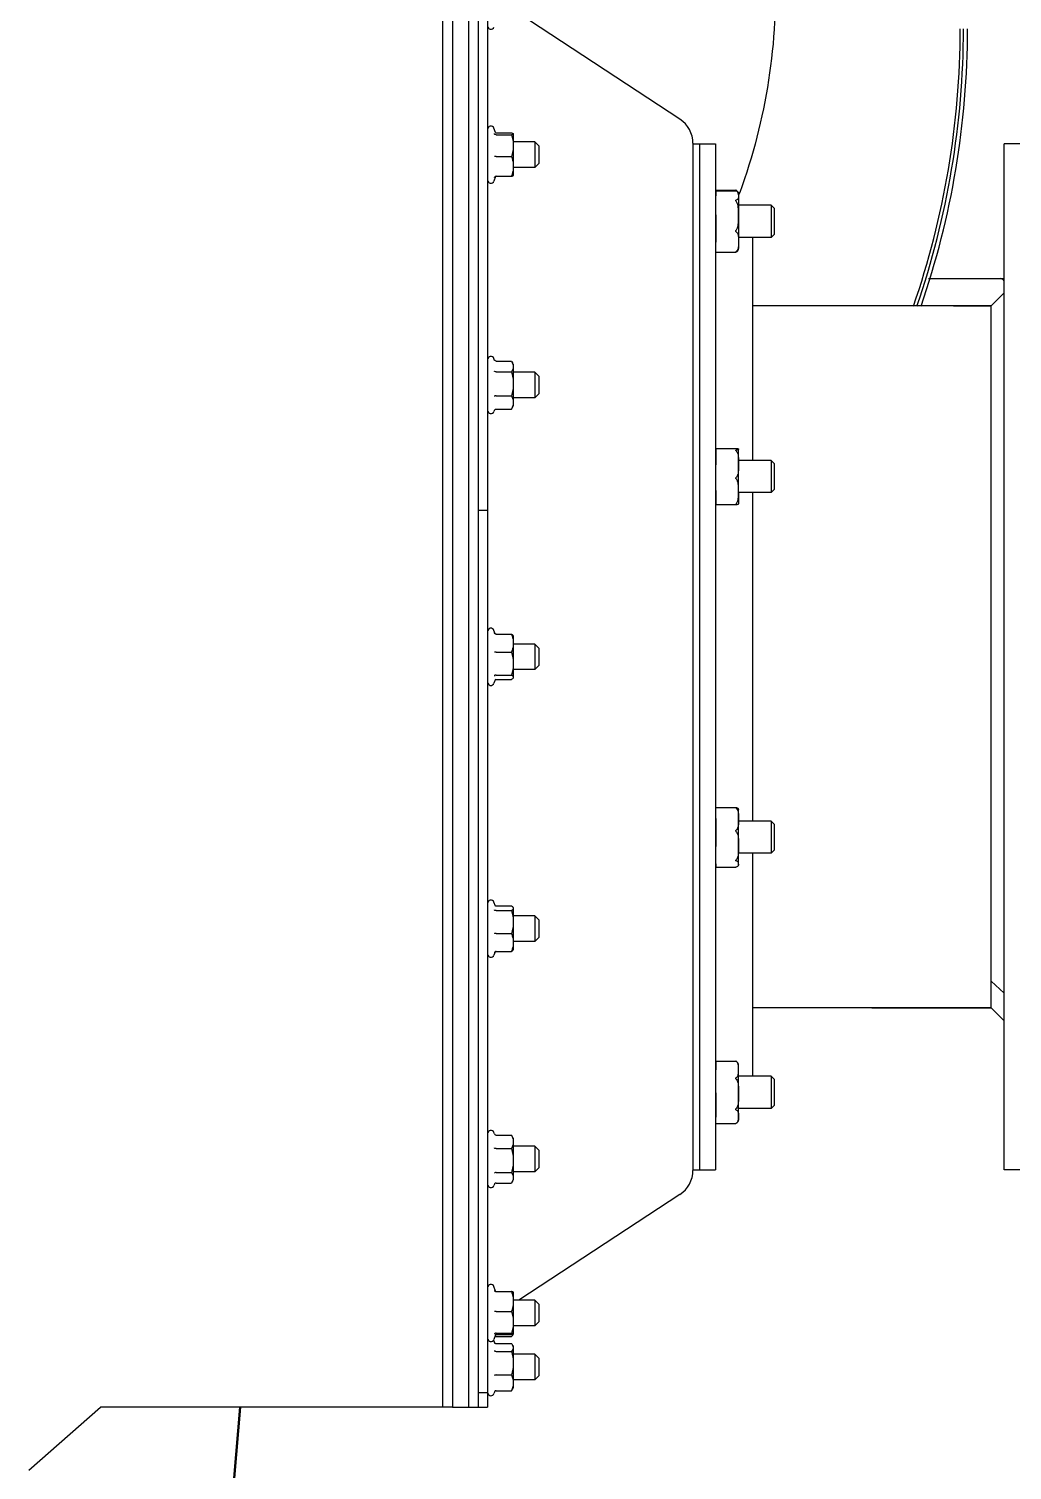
# Model space of a CAD drawing. Header units: millimetres. Extents: x 6781 to 13993, y -7973 to 4183.
# Drawn here: x 11705.2 to 12011.8, y -5189.1 to -4739.6 of the extents above; entities that cross this region are included whole.
import ezdxf

# ---------------------------------------------------------------- set-up
doc = ezdxf.new("R2010")
doc.units = ezdxf.units.MM
doc.header["$LTSCALE"] = 307.34
doc.layers.get('0').update_dxf_attribs({"linetype": 'CONTINUOUS'})

msp = doc.modelspace()

# ---------------------------------------------------------------- linework, layer by layer
at = {"color": 0, "linetype": 'Continuous'}
for p, q in [((11834.27299, -5169.4645), (11834.27299, -4701.44907)), ((11837.27299, -4701.44907), (11837.27299, -5169.4645)), ((11842.27299, -4701.45679), (11842.27299, -5169.45679)), ((11845.27299, -4701.45679), (11845.27299, -5169.45679)), ((11848.27299, -4701.45679), (11848.27299, -5169.45679)), ((11908.21335, -4767.79075), (11858.00403, -4734.81747)), ((11850.74658, -4771.98533), (11850.23736, -4770.58626)), ((11850.74674, -4771.98652), (11850.74633, -4771.98541)), ((11850.88005, -4772.07939), (11855.69243, -4772.07939)), ((11850.88005, -4772.61958), (11855.69243, -4772.61958)), ((11856.26308, -4772.31573), (11856.27299, -4772.34949)), ((11856.27299, -4772.34949), (11856.27299, -4785.33263)), ((11863.02299, -4774.83263), (11856.27299, -4774.83263)), ((11863.02299, -4774.83263), (11863.02299, -4782.83263)), ((11864.27299, -4776.08263), (11863.02299, -4774.83263)), ((11864.27299, -4776.08263), (11864.27299, -4781.58263)), ((11912.27299, -4775.31357), (11912.27299, -5095.6)), ((11912.27299, -4775.45679), (11919.27299, -4775.45679)), ((11914.27299, -4775.45679), (11914.27299, -5095.45679)), ((11919.27299, -4775.45679), (11919.27299, -5095.45679)), ((12009.27299, -5095.45679), (12009.27299, -4775.45679)), ((12014.27299, -4775.45679), (12009.27299, -4775.45679)), ((11850.88005, -4779.37282), (11855.69243, -4779.37282)), ((11864.27299, -4781.58263), (11863.02299, -4782.83263)), ((11850.74658, -4785.67993), (11850.23736, -4787.079)), ((11850.74674, -4785.67874), (11850.74633, -4785.67986)), ((11850.79062, -4785.59656), (11850.74674, -4785.67874)), ((11850.88005, -4785.58587), (11855.69243, -4785.58587)), ((11856.27299, -4785.33263), (11856.26323, -4785.34953)), ((11863.02299, -4782.83263), (11856.27299, -4782.83263)), ((11919.3535, -4789.89233), (11925.59248, -4789.89233)), ((11919.47299, -4791.65627), (11919.47299, -4790.07948)), ((11919.47299, -4790.07948), (11925.60529, -4790.07948)), ((11926.45123, -4790.53128), (11926.2343, -4791.14752)), ((11926.46444, -4791.23181), (11926.46503, -4791.25039)), ((11926.46496, -4791.23181), (11926.46571, -4791.25039)), ((11926.46908, -4791.3775), (11926.46958, -4791.41067)), ((11926.46908, -4791.3775), (11926.46935, -4791.41067)), ((11926.47299, -4791.23154), (11926.47299, -4808.06145)), ((11926.8398, -4790.6735), (11926.6137, -4791.28791)), ((11919.47299, -4791.65627), (11919.27299, -4791.65627)), ((11936.65299, -4794.64649), (11926.47299, -4794.64649)), ((11936.65299, -4794.64649), (11936.65299, -4804.64649)), ((11937.57299, -4795.56649), (11936.65299, -4794.64649)), ((11937.57299, -4795.5665), (11937.57299, -4803.72649)), ((11919.27299, -4797.63046), (11919.47299, -4797.63046)), ((11919.47299, -4806.16401), (11919.47299, -4797.63046)), ((11936.65299, -4804.64649), (11926.47299, -4804.64649)), ((11930.80935, -4804.64649), (11930.80935, -4874.20232)), ((11937.57299, -4803.72649), (11936.65299, -4804.64649)), ((11919.47299, -4805.89649), (11919.27299, -4805.89649)), ((11919.47299, -4806.16401), (11919.27299, -4806.16401)), ((11919.35449, -4809.21351), (11925.59148, -4809.21351)), ((11985.69946, -4817.50614), (12008.27299, -4817.50614)), ((12005.27299, -4825.95679), (12009.27299, -4821.95679)), ((12005.27299, -4825.95679), (11930.80935, -4825.95679)), ((12005.27299, -5036.58346), (12005.27299, -4825.95679)), ((11850.45111, -4843.0333), (11850.23736, -4842.44603)), ((11850.88005, -4843.19985), (11855.69243, -4843.19985)), ((11855.69243, -4843.19985), (11855.8279, -4843.42122)), ((11856.27299, -4844.19241), (11855.82775, -4843.42123)), ((11856.27299, -4844.19241), (11856.27299, -4857.19241)), ((11850.88005, -4846.56372), (11855.69243, -4846.56372)), ((11863.02299, -4846.6924), (11856.27299, -4846.6924)), ((11863.02299, -4846.6924), (11863.02299, -4854.6924)), ((11864.27299, -4847.9424), (11863.02299, -4846.6924)), ((11864.27299, -4847.9424), (11864.27299, -4853.4424)), ((11850.88005, -4854.05628), (11855.69243, -4854.05628)), ((11864.27299, -4853.4424), (11863.02299, -4854.6924)), ((11850.38261, -4858.53972), (11850.23736, -4858.93878)), ((11850.3591, -4858.59059), (11850.3678, -4858.56794)), ((11850.88005, -4858.18496), (11855.69243, -4858.18496)), ((11855.69243, -4858.18496), (11855.8279, -4857.96359)), ((11856.27299, -4857.19241), (11855.82775, -4857.96358)), ((11863.02299, -4854.6924), (11856.27299, -4854.6924)), ((11919.27299, -4870.69994), (11919.47299, -4870.69994)), ((11919.28803, -4870.45399), (11925.65794, -4870.45399)), ((11919.47299, -4875.61191), (11919.47299, -4870.69994)), ((11925.67295, -4870.45445), (11925.65777, -4870.45399)), ((11926.47299, -4870.78737), (11926.46974, -4870.6894)), ((11926.47299, -4883.52582), (11926.47299, -4870.78737)), ((11919.47299, -4872.95232), (11919.27299, -4872.95232)), ((11919.47299, -4875.61191), (11919.27299, -4875.61191)), ((11936.65299, -4874.20232), (11926.47299, -4874.20232)), ((11936.65299, -4874.20232), (11936.65299, -4884.20232)), ((11937.57299, -4875.12232), (11936.65299, -4874.20232)), ((11937.57299, -4875.12232), (11937.57299, -4883.28232)), ((11919.27299, -4883.61897), (11919.47299, -4883.61897)), ((11919.47299, -4885.45232), (11919.27299, -4885.45232)), ((11919.47299, -4887.95065), (11919.47299, -4883.61897)), ((11926.47299, -4884.20232), (11926.47299, -4887.61728)), ((11936.65299, -4884.20232), (11926.47299, -4884.20232)), ((11930.80935, -4884.20232), (11930.80935, -4986.71125)), ((11937.57299, -4883.28232), (11936.65299, -4884.20232)), ((11848.27299, -4889.80565), (11845.27299, -4889.80565)), ((11919.47299, -4887.67413), (11919.27299, -4887.67413)), ((11919.47299, -4887.95065), (11925.65794, -4887.95065)), ((11925.67295, -4887.95019), (11925.65777, -4887.95065)), ((11926.47299, -4887.61728), (11926.46974, -4887.71525)), ((11850.63363, -4928.29915), (11850.23736, -4927.21042)), ((11850.88005, -4928.36559), (11855.69243, -4928.36559)), ((11856.27299, -4928.95679), (11856.20439, -4928.83797)), ((11856.27299, -4928.95679), (11856.27299, -4941.95679)), ((11850.88005, -4934.04103), (11855.69243, -4934.04103)), ((11863.02299, -4931.45679), (11856.27299, -4931.45679)), ((11863.02299, -4931.45679), (11863.02299, -4939.45679)), ((11864.27299, -4932.70679), (11863.02299, -4931.45679)), ((11864.27299, -4932.70679), (11864.27299, -4938.20679)), ((11863.02299, -4939.45679), (11856.27299, -4939.45679)), ((11864.27299, -4938.20679), (11863.02299, -4939.45679)), ((11850.70651, -4942.41417), (11850.23736, -4943.70316)), ((11850.70557, -4942.41388), (11850.70662, -4942.41102)), ((11850.88005, -4941.13222), (11855.69243, -4941.13222)), ((11850.88005, -4942.54798), (11855.69243, -4942.54798)), ((11856.27299, -4941.95679), (11856.20439, -4942.07561)), ((11919.32274, -4982.41421), (11925.62324, -4982.41421)), ((11926.47299, -4983.2963), (11926.44817, -4983.0264)), ((11926.47299, -5000.1262), (11926.47299, -4983.2963)), ((11919.27299, -4985.83425), (11919.47299, -4985.83425)), ((11919.47299, -4994.62387), (11919.47299, -4985.83425)), ((11936.65299, -4986.71125), (11926.47299, -4986.71125)), ((11936.65299, -4986.71125), (11936.65299, -4996.71125)), ((11937.57299, -4987.63125), (11936.65299, -4986.71125)), ((11937.57299, -4987.63125), (11937.57299, -4995.79125)), ((11919.47299, -4994.62387), (11919.27299, -4994.62387)), ((11936.65299, -4996.71125), (11926.47299, -4996.71125)), ((11930.80935, -4996.71125), (11930.80935, -5066.26708)), ((11937.57299, -4995.79125), (11936.65299, -4996.71125)), ((11919.27299, -4999.97337), (11919.47299, -4999.97337)), ((11919.47299, -5001.00829), (11919.47299, -4999.97337)), ((11919.47299, -5001.00829), (11925.62324, -5001.00829)), ((11926.47299, -5000.1262), (11926.44817, -5000.3961)), ((11926.46942, -5000.12612), (11926.47032, -5000.08995)), ((11926.46982, -5000.12612), (11926.47032, -5000.08995)), ((11850.69971, -5013.2451), (11850.23736, -5011.9748)), ((11850.69976, -5013.24826), (11850.69871, -5013.24537)), ((11850.88005, -5013.0982), (11855.69243, -5013.0982)), ((11850.88005, -5014.6109), (11855.69243, -5014.6109)), ((11856.27299, -5013.72117), (11856.19436, -5013.58499)), ((11856.27299, -5013.72117), (11856.27299, -5026.72117)), ((11863.02299, -5016.22117), (11856.27299, -5016.22117)), ((11863.02299, -5016.22117), (11863.02299, -5024.22117)), ((11864.27299, -5017.47117), (11863.02299, -5016.22117)), ((11864.27299, -5017.47117), (11864.27299, -5022.97117)), ((11850.88005, -5021.73387), (11855.69243, -5021.73387)), ((11863.02299, -5024.22117), (11856.27299, -5024.22117)), ((11864.27299, -5022.97117), (11863.02299, -5024.22117)), ((11850.61809, -5027.4215), (11850.23736, -5028.46754)), ((11850.88005, -5027.34413), (11855.69243, -5027.34413)), ((11856.27299, -5026.72117), (11856.19436, -5026.85735)), ((12005.31428, -5036.62159), (12005.27299, -5036.58346)), ((12005.27299, -5044.95679), (12005.27299, -5036.62159)), ((12005.27299, -5036.62159), (12005.31428, -5036.62159)), ((12005.27299, -5036.62159), (12009.27299, -5040.31711)), ((12005.27299, -5044.95679), (11930.80935, -5044.95679)), ((12005.27299, -5044.95679), (12009.27299, -5048.95679)), ((11919.27299, -5063.80827), (11919.47299, -5063.80827)), ((11919.47299, -5064.30295), (11919.27299, -5064.30295)), ((11919.47299, -5064.30295), (11919.47299, -5061.51291)), ((11919.47299, -5061.51291), (11925.59248, -5061.51291)), ((11926.47299, -5079.68203), (11926.47299, -5062.85212)), ((11936.65299, -5066.26708), (11926.47299, -5066.26708)), ((11936.65299, -5066.26708), (11936.65299, -5076.26708)), ((11937.57299, -5067.18708), (11936.65299, -5066.26708)), ((11937.57299, -5067.18708), (11937.57299, -5075.34708)), ((11919.27299, -5071.45813), (11919.47299, -5071.45813)), ((11919.47299, -5078.97655), (11919.47299, -5071.45813)), ((11919.47299, -5077.51708), (11919.27299, -5077.51708)), ((11919.27299, -5078.53483), (11919.47299, -5078.53483)), ((11919.47299, -5078.97655), (11919.27299, -5078.97655)), ((11936.65299, -5076.26708), (11926.47299, -5076.26708)), ((11937.57299, -5075.34708), (11936.65299, -5076.26708)), ((11919.3535, -5081.02125), (11925.59248, -5081.02125)), ((11926.45173, -5079.61093), (11926.44906, -5079.637)), ((11926.45173, -5079.61093), (11926.44973, -5079.63701)), ((11850.39155, -5084.25821), (11850.23736, -5083.83457)), ((11850.35911, -5084.18959), (11850.37009, -5084.21777)), ((11850.88005, -5084.59485), (11855.69243, -5084.59485)), ((11855.85496, -5084.85683), (11855.69243, -5084.59485)), ((11856.27299, -5085.58094), (11855.85492, -5084.85684)), ((11856.27299, -5085.58094), (11856.27299, -5098.58094)), ((11863.02299, -5088.08094), (11856.27299, -5088.08094)), ((11863.02299, -5088.08094), (11863.02299, -5096.08094)), ((11864.27299, -5089.33094), (11863.02299, -5088.08094)), ((11850.88005, -5088.80571), (11855.69243, -5088.80571)), ((11864.27299, -5089.33094), (11864.27299, -5094.83094)), ((11850.88005, -5096.2918), (11855.69243, -5096.2918)), ((11863.02299, -5096.08094), (11856.27299, -5096.08094)), ((11864.27299, -5094.83094), (11863.02299, -5096.08094)), ((11912.27299, -5095.45679), (11919.27299, -5095.45679)), ((12014.27299, -5095.45679), (12009.27299, -5095.45679)), ((11850.46889, -5099.69003), (11850.23736, -5100.32731)), ((11850.88005, -5099.56703), (11855.69243, -5099.56703)), ((11855.85495, -5099.30505), (11855.69243, -5099.56703)), ((11856.27299, -5098.58094), (11855.85492, -5099.30505)), ((11908.21335, -5103.12282), (11858.00403, -5136.0961)), ((11850.74877, -5133.25482), (11850.23736, -5131.84973)), ((11850.74843, -5133.25494), (11850.74891, -5133.25622)), ((11850.88005, -5133.38658), (11855.69243, -5133.38658)), ((11856.27299, -5133.59611), (11856.26648, -5133.58483)), ((11856.27299, -5133.59611), (11856.27299, -5146.58485)), ((11863.02299, -5136.0961), (11856.27299, -5136.0961)), ((11863.02299, -5136.0961), (11863.02299, -5144.0961)), ((11864.27299, -5137.3461), (11863.02299, -5136.0961)), ((11864.27299, -5137.3461), (11864.27299, -5142.8461)), ((11850.88005, -5139.65454), (11855.69243, -5139.65454)), ((11850.88005, -5146.36407), (11855.69243, -5146.36407)), ((11856.26644, -5146.60745), (11856.07142, -5146.94523)), ((11856.27299, -5146.58485), (11856.26633, -5146.60738)), ((11863.02299, -5144.0961), (11856.27299, -5144.0961)), ((11864.27299, -5142.8461), (11863.02299, -5144.0961)), ((11850.74877, -5146.93739), (11850.23736, -5148.34248)), ((11850.60429, -5149.71854), (11850.23736, -5148.71042)), ((11850.60369, -5149.71923), (11850.60348, -5149.71863)), ((11850.74843, -5146.93727), (11850.74891, -5146.93598)), ((11850.88005, -5146.80563), (11855.69243, -5146.80563)), ((11850.88005, -5147.44764), (11855.69243, -5147.44764)), ((11850.88005, -5149.58597), (11855.69243, -5149.58597)), ((11856.27299, -5150.45679), (11856.0537, -5150.07698)), ((11856.27299, -5150.45679), (11856.27299, -5163.45679)), ((11850.88005, -5152.0453), (11855.69243, -5152.0453)), ((11863.02299, -5152.95679), (11856.27299, -5152.95679)), ((11863.02299, -5152.95679), (11863.02299, -5160.95679)), ((11864.27299, -5154.20679), (11863.02299, -5152.95679)), ((11864.27299, -5154.20679), (11864.27299, -5159.70679)), ((11850.88005, -5159.41611), (11855.69243, -5159.41611)), ((11864.27299, -5159.70679), (11863.02299, -5160.95679)), ((11850.4848, -5164.52332), (11850.23736, -5165.20316)), ((11850.40023, -5164.63663), (11850.35911, -5164.72663)), ((11850.88005, -5164.32761), (11855.69243, -5164.32761)), ((11856.27299, -5163.45679), (11856.0537, -5163.8366)), ((11863.02299, -5160.95679), (11856.27299, -5160.95679)), ((11848.27299, -5164.96054), (11845.27299, -5164.96054)), ((11705.24887, -5189.10118), (11727.57198, -5169.45676)), ((11834.27299, -5169.45676), (11727.57198, -5169.45676)), ((11770.90867, -5169.45676), (11745.39838, -5470.6095)), ((11745.73045, -5470.53086), (11771.23408, -5169.45676)), ((11771.2352, -5169.45676), (11745.73156, -5470.53095)), ((11837.27299, -5169.4645), (11834.27299, -5169.4645)), ((11837.27299, -5169.45679), (11848.27299, -5169.45679))]:
    msp.add_line(p, q, dxfattribs=at)
for p, q in [((11993.45888, -4825.95679), (12005.27299, -4825.95679)), ((11968.04117, -5044.95679), (12005.27299, -5044.95679))]:
    msp.add_line(p, q)
for points in [[(11850.74674, -4771.98652), (11850.7951, -4772.07709), (11850.82186, -4772.1075)], [(11850.74891, -5133.25622), (11850.80669, -5133.36263), (11850.82322, -5133.37987)], [(11850.85683, -5146.77728), (11850.80668, -5146.82957), (11850.74891, -5146.93598)], [(11850.85511, -5146.77645), (11850.86422, -5146.77153), (11850.85683, -5146.77728)]]:
    msp.add_lwpolyline(points, dxfattribs=at)
for centre, radius, start, end in [((11849.28571, -4738.71747), 1.01272, 180, 340), ((11729.75146, -4739.29688), 265.83858, 340.9328116, 359.9333967), ((11729.77065, -4739.29945), 266.83054, 341.0068502, 359.9341962), ((11731.0581, -4739.29945), 266.83054, 341.0068491, 359.9341962), ((11903.27299, -4775.31357), 9, 0, 56.7064367), ((11849.28571, -4770.93263), 1.01272, 20, 180), ((11850.8806, -4771.56885), 0.51054, 259.784766, 269.9632909), ((11849.28571, -4786.73263), 1.01272, 180, 340), ((11850.88058, -4786.09366), 0.50781, 90.0342517, 100.2682373), ((11924.99299, -4791.23154), 1.48, 22.3431208, 48.678325), ((11924.99299, -4791.23154), 1.48, 0, 21.0049547), ((11920.53667, -4791.47122), 5.93316, 0.9051494, 2.1330864), ((11924.99299, -4808.06145), 1.48, 338.9950453, 0), ((12008.27299, -4823.50614), 6, 80.2918047, 90), ((11849.28571, -4842.79241), 1.01272, 20, 180), ((11849.28571, -4858.59241), 1.01272, 180, 340), ((11851.00646, -4858.82658), 0.68904, 155.3068657, 157.95442), ((11849.28571, -4927.55679), 1.01272, 20, 180), ((11849.28571, -4943.35679), 1.01272, 180, 340), ((11849.28571, -5012.32117), 1.01272, 20, 180), ((11849.28571, -5028.12117), 1.01272, 180, 340), ((11924.99299, -5062.85212), 1.48, 0, 48.6783254), ((11849.28571, -5084.18094), 1.01272, 20, 180), ((11925.08706, -5079.82568), 1.31341, 329.9525375, 330.7678389), ((11924.99299, -5079.68203), 1.48, 326.9263773, 0), ((11922.38933, -5079.31393), 4.07323, 354.8554864, 355.4505676), ((11851.0051, -5083.95393), 0.68764, 202.5639484, 206.3789218), ((11903.27299, -5095.6), 9, 303.2935633, 0), ((11849.28571, -5099.98094), 1.01272, 180, 340), ((11849.28571, -5132.19611), 1.01272, 20, 180), ((11850.8837, -5132.85259), 0.53422, 251.1992152, 263.446162), ((11850.8802, -5132.87992), 0.50666, 263.4866312, 269.9828873), ((11849.28571, -5147.99611), 1.01272, 180, 340), ((11849.28571, -5149.05679), 1.01272, 148.1866893, 180), ((11849.28571, -5149.05679), 1.01272, 20, 31.6734468), ((11850.8804, -5147.31169), 0.50608, 90.0146494, 96.5538), ((11850.9736, -5164.95119), 0.65398, 138.8087297, 151.2440286), ((11849.28571, -5164.85679), 1.01272, 193.3333333, 340)]:
    msp.add_arc(centre, radius, start, end, dxfattribs=at)
for points, knots in [([(11815.40335, -4554.499), (11838.096, -4562.48013), (11880.76609, -4587.77624), (11924.83794, -4647.23904), (11942.7124, -4719.06365), (11935.1072, -4768.08275), (11926.8398, -4790.6735)], [0, 0, 0, 0, 0.249995228, 0.499994427, 0.749996785, 1, 1, 1, 1]), ([(11850.88005, -4772.61958), (11850.76749, -4772.61965), (11850.54854, -4772.54988), (11850.40043, -4772.37722), (11850.35911, -4772.28324)], [0, 0, 0, 0, 0.522968137, 1, 1, 1, 1]), ([(11855.69243, -4772.07939), (11855.82235, -4772.11179), (11855.99705, -4772.15845), (11856.18585, -4772.24345), (11856.24833, -4772.29025), (11856.26314, -4772.31573)], [0, 0, 0, 0, 0.642391609, 0.858612161, 1, 1, 1, 1]), ([(11856.27299, -4772.34949), (11856.27299, -4772.37595), (11856.22088, -4772.43876), (11856.02532, -4772.53067), (11855.83615, -4772.58375), (11855.69243, -4772.61958)], [0, 0, 0, 0, 0.120531106, 0.325414127, 1, 1, 1, 1]), ([(11855.69243, -4772.61958), (11855.86789, -4773.16645), (11856.16052, -4774.27757), (11856.27299, -4775.42496), (11856.27299, -4775.9962)], [0, 0, 0, 0, 0.501348526, 1, 1, 1, 1]), ([(11856.27299, -4775.9962), (11856.27299, -4776.56744), (11856.16039, -4777.71481), (11855.86788, -4778.82595), (11855.69243, -4779.37282)], [0, 0, 0, 0, 0.498652265, 1, 1, 1, 1]), ([(11850.88027, -4779.37283), (11850.77279, -4779.37279), (11850.59894, -4779.37733), (11850.42448, -4779.38914), (11850.3591, -4779.40206)], [0, 0, 0, 0, 0.617271681, 1, 1, 1, 1]), ([(11855.69243, -4779.37282), (11855.86737, -4779.87447), (11856.16007, -4780.89421), (11856.27299, -4781.9534), (11856.27299, -4782.47934)], [0, 0, 0, 0, 0.502524121, 1, 1, 1, 1]), ([(11856.27299, -4782.47934), (11856.27299, -4783.00529), (11856.16026, -4784.06452), (11855.86737, -4785.08421), (11855.69243, -4785.58587)], [0, 0, 0, 0, 0.497473991, 1, 1, 1, 1]), ([(11850.3591, -4785.95147), (11850.37328, -4785.91642), (11850.44442, -4785.77926), (11850.5717, -4785.6715), (11850.6791, -4785.62682)], [0, 0, 0, 0, 0.245340047, 1, 1, 1, 1]), ([(11855.69243, -4785.58587), (11855.82235, -4785.55348), (11855.99705, -4785.50682), (11856.18585, -4785.42182), (11856.24833, -4785.37501), (11856.26314, -4785.34953)], [0, 0, 0, 0, 0.642391609, 0.858612161, 1, 1, 1, 1]), ([(11919.35323, -4789.89236), (11919.36192, -4789.8923), (11919.30009, -4789.92224), (11919.29259, -4789.9298), (11919.27302, -4789.94117)], [0, 0, 0, 0, 0.277401493, 1, 1, 1, 1]), ([(11925.67295, -4789.94117), (11925.65321, -4789.9297), (11925.64524, -4789.92304), (11925.58391, -4789.89227), (11925.59248, -4789.89233)], [0, 0, 0, 0, 0.726963031, 1, 1, 1, 1]), ([(11925.59248, -4789.89233), (11925.60278, -4789.89239), (11925.62959, -4789.90663), (11925.65614, -4789.91658), (11925.67295, -4789.92465)], [0, 0, 0, 0, 0.35584191, 1, 1, 1, 1]), ([(11925.67295, -4790.09442), (11925.66648, -4790.09227), (11925.64441, -4790.08559), (11925.62159, -4790.07943), (11925.60527, -4790.07947)], [0, 0, 0, 0, 0.294644865, 1, 1, 1, 1]), ([(11925.97021, -4790.12004), (11925.94967, -4790.10198), (11925.85789, -4790.02653), (11925.75538, -4789.96421), (11925.67295, -4789.92465)], [0, 0, 0, 0, 0.230222754, 1, 1, 1, 1]), ([(11926.07018, -4790.2972), (11926.04555, -4790.26418), (11925.93278, -4790.12582), (11925.7916, -4790.01016), (11925.67295, -4789.94117)], [0, 0, 0, 0, 0.230866794, 1, 1, 1, 1]), ([(11925.67295, -4790.09442), (11925.74028, -4790.11672), (11925.94803, -4790.19938), (11926.13694, -4790.33581), (11926.23321, -4790.45453)], [0, 0, 0, 0, 0.316969378, 1, 1, 1, 1]), ([(11926.46958, -4791.41067), (11926.47099, -4791.51727), (11926.471, -4791.7306), (11926.46233, -4792.05201), (11926.41308, -4792.38386), (11926.30795, -4792.5928), (11926.2332, -4792.68497)], [0, 0, 0, 0, 0.242229559, 0.48465327, 0.730371299, 1, 1, 1, 1]), ([(11926.23321, -4790.45453), (11926.24917, -4790.47421), (11926.30581, -4790.55052), (11926.34968, -4790.63602), (11926.37464, -4790.70104)], [0, 0, 0, 0, 0.266694635, 1, 1, 1, 1]), ([(11926.37464, -4790.70104), (11926.3912, -4790.74416), (11926.44395, -4790.91687), (11926.45926, -4791.0981), (11926.46496, -4791.23181)], [0, 0, 0, 0, 0.256587088, 1, 1, 1, 1]), ([(11919.27302, -4793.04512), (11919.29282, -4793.05168), (11919.33182, -4793.06885), (11919.36659, -4793.13543), (11919.32676, -4793.20712), (11919.29311, -4793.24772), (11919.27302, -4793.26862)], [0, 0, 0, 0, 0.218500559, 0.431548045, 0.696197792, 1, 1, 1, 1]), ([(11925.67295, -4793.26862), (11925.65279, -4793.24765), (11925.61788, -4793.20766), (11925.57983, -4793.13545), (11925.61335, -4793.06829), (11925.65302, -4793.05172), (11925.67295, -4793.04512)], [0, 0, 0, 0, 0.304145551, 0.568503022, 0.780400202, 1, 1, 1, 1]), ([(11926.2332, -4792.68497), (11926.20526, -4792.71943), (11926.05127, -4792.88267), (11925.84314, -4792.98874), (11925.67295, -4793.04512)], [0, 0, 0, 0, 0.19839181, 1, 1, 1, 1]), ([(11926.23318, -4794.39952), (11926.1539, -4794.09246), (11926.00601, -4793.68409), (11925.74677, -4793.34542), (11925.67295, -4793.26862)], [0, 0, 0, 0, 0.748543702, 1, 1, 1, 1]), ([(11926.23318, -4801.40473), (11926.37958, -4800.83773), (11926.46995, -4799.65791), (11926.47097, -4797.90212), (11926.46995, -4796.14634), (11926.37958, -4794.96652), (11926.23318, -4794.39952)], [0, 0, 0, 0, 0.249834481, 0.499999985, 0.750165479, 1, 1, 1, 1]), ([(11925.67295, -4802.82069), (11925.65203, -4802.80585), (11925.6114, -4802.77079), (11925.57067, -4802.65821), (11925.6325, -4802.57771), (11925.67295, -4802.53563)], [0, 0, 0, 0, 0.231050197, 0.474272633, 1, 1, 1, 1]), ([(11925.67295, -4802.53563), (11925.74677, -4802.45883), (11926.00601, -4802.12015), (11926.1539, -4801.71178), (11926.23318, -4801.40473)], [0, 0, 0, 0, 0.251456383, 1, 1, 1, 1]), ([(11925.67295, -4802.82069), (11925.80995, -4802.91784), (11926.0355, -4803.15785), (11926.17895, -4803.4483), (11926.23321, -4803.59156)], [0, 0, 0, 0, 0.522979814, 1, 1, 1, 1]), ([(11926.23321, -4803.59156), (11926.37581, -4803.96798), (11926.47169, -4804.78013), (11926.46997, -4805.97881), (11926.4717, -4807.17749), (11926.3758, -4807.98963), (11926.2332, -4808.36606)], [0, 0, 0, 0, 0.250884, 0.499999672, 0.749115428, 1, 1, 1, 1]), ([(11919.35449, -4809.20712), (11919.35449, -4809.20922), (11919.34912, -4809.21376), (11919.34354, -4809.21351), (11919.34002, -4809.21352)], [0, 0, 0, 0, 0.373029385, 1, 1, 1, 1]), ([(11925.59148, -4809.20712), (11925.59148, -4809.20234), (11925.60158, -4809.19137), (11925.62774, -4809.16855), (11925.65423, -4809.15028), (11925.67295, -4809.137)], [0, 0, 0, 0, 0.132318904, 0.365178788, 1, 1, 1, 1]), ([(11925.60527, -4809.21352), (11925.60187, -4809.21351), (11925.5963, -4809.21383), (11925.59148, -4809.20915), (11925.59148, -4809.20712)], [0, 0, 0, 0, 0.626317489, 1, 1, 1, 1]), ([(11925.67295, -4809.19857), (11925.66648, -4809.20071), (11925.64441, -4809.20739), (11925.62159, -4809.21356), (11925.60527, -4809.21352)], [0, 0, 0, 0, 0.294644865, 1, 1, 1, 1]), ([(11926.2332, -4808.36606), (11926.17893, -4808.50932), (11926.03554, -4808.79982), (11925.80996, -4809.03985), (11925.67295, -4809.137)], [0, 0, 0, 0, 0.477012809, 1, 1, 1, 1]), ([(11925.67295, -4809.19857), (11925.74028, -4809.17626), (11925.94803, -4809.09361), (11926.13694, -4808.95718), (11926.23321, -4808.83845)], [0, 0, 0, 0, 0.316969378, 1, 1, 1, 1]), ([(11926.23321, -4808.83845), (11926.24917, -4808.81878), (11926.30581, -4808.74246), (11926.34968, -4808.65697), (11926.37464, -4808.59195)], [0, 0, 0, 0, 0.266694635, 1, 1, 1, 1]), ([(12008.27299, -4817.50614), (12008.358, -4817.50614), (12008.79914, -4817.61071), (12009.08333, -4818.0119), (12009.27366, -4818.31103)], [0, 0, 0, 0, 0.193400583, 1, 1, 1, 1]), ([(11850.88027, -4843.19986), (11850.80506, -4843.19991), (11850.65305, -4843.16027), (11850.53304, -4843.0629), (11850.4835, -4843.0061)], [0, 0, 0, 0, 0.499476535, 1, 1, 1, 1]), ([(11856.27299, -4844.88179), (11856.27299, -4845.16991), (11856.14977, -4845.77133), (11855.86095, -4846.30209), (11855.69243, -4846.56372)], [0, 0, 0, 0, 0.480745003, 1, 1, 1, 1]), ([(11855.8277, -4843.42124), (11855.96, -4843.65059), (11856.1828, -4844.11776), (11856.27299, -4844.63311), (11856.27299, -4844.88179)], [0, 0, 0, 0, 0.515682263, 1, 1, 1, 1]), ([(11850.88005, -4846.56372), (11850.77033, -4846.56379), (11850.57541, -4846.52643), (11850.4056, -4846.41048), (11850.35911, -4846.34022)], [0, 0, 0, 0, 0.565634984, 1, 1, 1, 1]), ([(11855.69243, -4846.56372), (11855.86844, -4847.17237), (11856.16124, -4848.40818), (11856.27299, -4849.67672), (11856.27299, -4850.31)], [0, 0, 0, 0, 0.500119873, 1, 1, 1, 1]), ([(11850.88027, -4854.05629), (11850.77132, -4854.05623), (11850.58385, -4854.08393), (11850.40878, -4854.17721), (11850.3591, -4854.23839)], [0, 0, 0, 0, 0.580264712, 1, 1, 1, 1]), ([(11856.27299, -4850.31), (11856.27299, -4850.94328), (11856.16111, -4852.2118), (11855.86843, -4853.44763), (11855.69243, -4854.05628)], [0, 0, 0, 0, 0.499880318, 1, 1, 1, 1]), ([(11855.69243, -4854.05628), (11855.86366, -4854.38256), (11856.15446, -4855.04649), (11856.27299, -4855.76894), (11856.27299, -4856.12062)], [0, 0, 0, 0, 0.511669843, 1, 1, 1, 1]), ([(11850.38043, -4858.53873), (11850.42494, -4858.44195), (11850.55955, -4858.26573), (11850.77435, -4858.18487), (11850.88027, -4858.18495)], [0, 0, 0, 0, 0.501411341, 1, 1, 1, 1]), ([(11856.27299, -4856.12062), (11856.27299, -4856.47229), (11856.15465, -4857.19479), (11855.86366, -4857.85866), (11855.69243, -4858.18496)], [0, 0, 0, 0, 0.488321819, 1, 1, 1, 1]), ([(11925.59148, -4871.0244), (11925.59148, -4871.00956), (11925.61978, -4870.9791), (11925.65405, -4870.97711), (11925.67295, -4870.976)], [0, 0, 0, 0, 0.439348076, 1, 1, 1, 1]), ([(11925.67295, -4871.14009), (11925.65333, -4871.12148), (11925.62073, -4871.08865), (11925.59148, -4871.04513), (11925.59148, -4871.0244)], [0, 0, 0, 0, 0.565969021, 1, 1, 1, 1]), ([(11925.67295, -4870.45445), (11925.73872, -4870.4583), (11925.92615, -4870.47183), (11926.11386, -4870.49208), (11926.23321, -4870.5181)], [0, 0, 0, 0, 0.350358106, 1, 1, 1, 1]), ([(11926.2332, -4870.91234), (11926.20299, -4870.91893), (11926.01788, -4870.95263), (11925.82981, -4870.96682), (11925.67295, -4870.976)], [0, 0, 0, 0, 0.164452294, 1, 1, 1, 1]), ([(11925.67295, -4871.14009), (11925.74609, -4871.20946), (11926.00184, -4871.51298), (11926.15327, -4871.88888), (11926.23321, -4872.17115)], [0, 0, 0, 0, 0.255753526, 1, 1, 1, 1]), ([(11926.45173, -4870.8079), (11926.43794, -4870.83072), (11926.36798, -4870.88177), (11926.28743, -4870.90052), (11926.2332, -4870.91234)], [0, 0, 0, 0, 0.324487871, 1, 1, 1, 1]), ([(11926.23321, -4872.17115), (11926.3789, -4872.68556), (11926.47047, -4873.76315), (11926.47058, -4875.3642), (11926.47048, -4876.96524), (11926.37889, -4878.04283), (11926.2332, -4878.55724)], [0, 0, 0, 0, 0.250019292, 0.49999979, 0.749980383, 1, 1, 1, 1]), ([(11926.23321, -4870.5181), (11926.28045, -4870.5284), (11926.3518, -4870.54727), (11926.44814, -4870.59894), (11926.46769, -4870.65877), (11926.46975, -4870.6894)], [0, 0, 0, 0, 0.460373113, 0.707710507, 1, 1, 1, 1]), ([(11926.46975, -4870.6894), (11926.47173, -4870.71902), (11926.47226, -4870.76059), (11926.45726, -4870.79874), (11926.45173, -4870.8079)], [0, 0, 0, 0, 0.735015275, 1, 1, 1, 1]), ([(11919.27302, -4879.58841), (11919.31474, -4879.62798), (11919.394, -4879.73903), (11919.31497, -4879.85063), (11919.27302, -4879.88796)], [0, 0, 0, 0, 0.50592848, 1, 1, 1, 1]), ([(11925.67295, -4879.88796), (11925.63097, -4879.8506), (11925.55188, -4879.73893), (11925.63126, -4879.62796), (11925.67295, -4879.58841)], [0, 0, 0, 0, 0.494467713, 1, 1, 1, 1]), ([(11926.2332, -4878.55724), (11926.20666, -4878.65098), (11926.08578, -4879.0237), (11925.88761, -4879.38481), (11925.67295, -4879.58841)], [0, 0, 0, 0, 0.247720314, 1, 1, 1, 1]), ([(11926.23318, -4880.85531), (11926.2066, -4880.76723), (11926.08472, -4880.4142), (11925.88419, -4880.07595), (11925.67295, -4879.88796)], [0, 0, 0, 0, 0.245482252, 1, 1, 1, 1]), ([(11926.23318, -4886.84739), (11926.37832, -4886.36655), (11926.47046, -4885.35393), (11926.47071, -4883.85135), (11926.47046, -4882.34876), (11926.37832, -4881.33614), (11926.23318, -4880.85531)], [0, 0, 0, 0, 0.25017071, 0.49999998, 0.749829238, 1, 1, 1, 1]), ([(11925.65794, -4887.95065), (11925.64157, -4887.95066), (11925.61823, -4887.94975), (11925.5929, -4887.93251), (11925.59001, -4887.91025), (11925.60216, -4887.88813), (11925.62875, -4887.85456), (11925.65469, -4887.83098), (11925.67295, -4887.81473)], [0, 0, 0, 0, 0.228806816, 0.315494118, 0.399748057, 0.513694517, 0.658445458, 1, 1, 1, 1]), ([(11925.67295, -4887.81473), (11925.74562, -4887.75006), (11925.99888, -4887.46906), (11926.15273, -4887.11392), (11926.23318, -4886.84739)], [0, 0, 0, 0, 0.25892674, 1, 1, 1, 1]), ([(11925.67295, -4887.95019), (11925.73872, -4887.94634), (11925.92615, -4887.93281), (11926.11386, -4887.91256), (11926.23321, -4887.88654)], [0, 0, 0, 0, 0.350358106, 1, 1, 1, 1]), ([(11926.23321, -4887.88654), (11926.28045, -4887.87624), (11926.3518, -4887.85737), (11926.44814, -4887.8057), (11926.46769, -4887.74587), (11926.46975, -4887.71525)], [0, 0, 0, 0, 0.460373113, 0.707710507, 1, 1, 1, 1]), ([(11856.20414, -4928.83798), (11856.15206, -4928.74789), (11855.99033, -4928.57313), (11855.80083, -4928.43642), (11855.69243, -4928.36559)], [0, 0, 0, 0, 0.445559885, 1, 1, 1, 1]), ([(11855.69243, -4928.36559), (11855.86673, -4928.82216), (11856.15917, -4929.75072), (11856.27299, -4930.7224), (11856.27299, -4931.20331)], [0, 0, 0, 0, 0.504019953, 1, 1, 1, 1]), ([(11850.88005, -4934.04103), (11850.77237, -4934.04108), (11850.59775, -4934.02722), (11850.42, -4933.99595), (11850.35911, -4933.96438)], [0, 0, 0, 0, 0.610888705, 1, 1, 1, 1]), ([(11856.27299, -4931.20331), (11856.27299, -4931.68422), (11856.15936, -4932.65594), (11855.86673, -4933.58446), (11855.69243, -4934.04103)], [0, 0, 0, 0, 0.49597709, 1, 1, 1, 1]), ([(11855.69243, -4934.04103), (11855.86816, -4934.61615), (11856.16088, -4935.78431), (11856.27299, -4936.98703), (11856.27299, -4937.58662)], [0, 0, 0, 0, 0.500741163, 1, 1, 1, 1]), ([(11856.27299, -4937.58662), (11856.27299, -4938.18622), (11856.16075, -4939.38892), (11855.86816, -4940.5571), (11855.69243, -4941.13222)], [0, 0, 0, 0, 0.499259332, 1, 1, 1, 1]), ([(11850.88027, -4941.13223), (11850.76856, -4941.13216), (11850.55521, -4941.19133), (11850.40149, -4941.35141), (11850.3591, -4941.43948)], [0, 0, 0, 0, 0.533372519, 1, 1, 1, 1]), ([(11855.69243, -4941.13222), (11855.7751, -4941.18624), (11855.92552, -4941.29373), (11856.15567, -4941.50245), (11856.27299, -4941.70989), (11856.27299, -4941.8401)], [0, 0, 0, 0, 0.31464845, 0.585130456, 1, 1, 1, 1]), ([(11856.20414, -4942.0756), (11856.15206, -4942.16569), (11855.99033, -4942.34045), (11855.80083, -4942.47715), (11855.69243, -4942.54798)], [0, 0, 0, 0, 0.445559885, 1, 1, 1, 1]), ([(11856.27299, -4941.8401), (11856.27299, -4941.85982), (11856.26687, -4941.94222), (11856.23549, -4942.02137), (11856.20414, -4942.0756)], [0, 0, 0, 0, 0.239383995, 1, 1, 1, 1]), ([(11919.32222, -4982.4142), (11919.33198, -4982.4142), (11919.34857, -4982.41359), (11919.35647, -4982.43234), (11919.34712, -4982.44602), (11919.33448, -4982.46077), (11919.30922, -4982.48462), (11919.28811, -4982.50214), (11919.27302, -4982.51409)], [0, 0, 0, 0, 0.186348243, 0.25088788, 0.343084184, 0.474379113, 0.632628408, 1, 1, 1, 1]), ([(11925.67295, -4982.51409), (11925.65778, -4982.50207), (11925.63203, -4982.47853), (11925.59812, -4982.45513), (11925.58846, -4982.41432), (11925.61351, -4982.41419), (11925.62322, -4982.4142)], [0, 0, 0, 0, 0.373400652, 0.665525363, 0.812679589, 1, 1, 1, 1]), ([(11925.67295, -4982.4206), (11925.73941, -4982.4351), (11925.93591, -4982.48673), (11926.12781, -4982.57216), (11926.23318, -4982.65773)], [0, 0, 0, 0, 0.333855915, 1, 1, 1, 1]), ([(11925.67295, -4982.51409), (11925.74477, -4982.57096), (11925.99289, -4982.81469), (11926.15167, -4983.13458), (11926.23321, -4983.37497)], [0, 0, 0, 0, 0.265195715, 1, 1, 1, 1]), ([(11926.23318, -4982.65773), (11926.29494, -4982.70788), (11926.39306, -4982.8213), (11926.43617, -4982.96231), (11926.44807, -4983.0264)], [0, 0, 0, 0, 0.549632533, 1, 1, 1, 1]), ([(11926.23321, -4983.37497), (11926.37716, -4983.79935), (11926.47116, -4984.70322), (11926.47023, -4986.04099), (11926.47117, -4987.37877), (11926.37715, -4988.28264), (11926.2332, -4988.70702)], [0, 0, 0, 0, 0.250496925, 0.499999724, 0.749502614, 1, 1, 1, 1]), ([(11926.2332, -4988.70702), (11926.20653, -4988.78566), (11926.08234, -4989.10607), (11925.87801, -4989.40559), (11925.67295, -4989.56799)], [0, 0, 0, 0, 0.240970661, 1, 1, 1, 1]), ([(11925.59148, -4989.70655), (11925.59148, -4989.69206), (11925.60119, -4989.63685), (11925.6413, -4989.59305), (11925.67295, -4989.56799)], [0, 0, 0, 0, 0.264107936, 1, 1, 1, 1]), ([(11925.67295, -4989.8616), (11925.74656, -4989.93596), (11926.00467, -4990.26309), (11926.15373, -4990.66076), (11926.23321, -4990.95964)], [0, 0, 0, 0, 0.252794128, 1, 1, 1, 1]), ([(11926.23321, -4990.95964), (11926.37939, -4991.5093), (11926.47027, -4992.65535), (11926.47067, -4994.36007), (11926.47028, -4996.06478), (11926.37938, -4997.21084), (11926.2332, -4997.7605)], [0, 0, 0, 0, 0.249888629, 0.499999807, 0.750111083, 1, 1, 1, 1]), ([(11926.2332, -4997.7605), (11926.20669, -4997.86018), (11926.08671, -4998.25369), (11925.89093, -4998.63847), (11925.67295, -4998.85864)], [0, 0, 0, 0, 0.249777004, 1, 1, 1, 1]), ([(11919.27302, -4998.85864), (11919.29291, -4998.87873), (11919.32527, -4998.91637), (11919.36715, -4998.98309), (11919.33016, -4999.04363), (11919.29233, -4999.05455), (11919.27302, -4999.05877)], [0, 0, 0, 0, 0.31531474, 0.577748507, 0.779527976, 1, 1, 1, 1]), ([(11925.67295, -4999.05877), (11925.65343, -4999.05451), (11925.6149, -4999.0442), (11925.57928, -4998.98284), (11925.61958, -4998.91584), (11925.65302, -4998.87877), (11925.67295, -4998.85864)], [0, 0, 0, 0, 0.22232056, 0.423084715, 0.68473959, 1, 1, 1, 1]), ([(11926.23318, -4999.2959), (11926.20438, -4999.27251), (11926.03602, -4999.15646), (11925.8358, -4999.09429), (11925.67295, -4999.05877)], [0, 0, 0, 0, 0.182060778, 1, 1, 1, 1]), ([(11925.67295, -5001.0019), (11925.73941, -5000.9874), (11925.93591, -5000.93577), (11926.12781, -5000.85034), (11926.23318, -5000.76477)], [0, 0, 0, 0, 0.333855915, 1, 1, 1, 1]), ([(11926.47032, -5000.08995), (11926.47101, -5000.0235), (11926.47053, -4999.89037), (11926.45916, -4999.68819), (11926.40181, -4999.47168), (11926.29871, -4999.34911), (11926.23318, -4999.2959)], [0, 0, 0, 0, 0.23173432, 0.464186468, 0.705626824, 1, 1, 1, 1]), ([(11926.23318, -5000.76477), (11926.29494, -5000.71462), (11926.39306, -5000.6012), (11926.43617, -5000.46019), (11926.44807, -5000.3961)], [0, 0, 0, 0, 0.549632533, 1, 1, 1, 1]), ([(11850.88027, -5014.61092), (11850.7686, -5014.61098), (11850.55645, -5014.55208), (11850.40156, -5014.39438), (11850.3591, -5014.30717)], [0, 0, 0, 0, 0.535157851, 1, 1, 1, 1]), ([(11855.69243, -5013.0982), (11855.79782, -5013.17178), (11855.9836, -5013.31493), (11856.14111, -5013.49347), (11856.19402, -5013.585)], [0, 0, 0, 0, 0.548684598, 1, 1, 1, 1]), ([(11856.27299, -5013.85455), (11856.27299, -5013.99227), (11856.15881, -5014.21191), (11855.92642, -5014.43772), (11855.77536, -5014.553), (11855.69243, -5014.6109)], [0, 0, 0, 0, 0.421666305, 0.6903031, 1, 1, 1, 1]), ([(11855.69243, -5014.6109), (11855.86818, -5015.18868), (11856.16115, -5016.36216), (11856.27299, -5017.57012), (11856.27299, -5018.17238)], [0, 0, 0, 0, 0.500688991, 1, 1, 1, 1]), ([(11856.19402, -5013.585), (11856.20659, -5013.60676), (11856.24977, -5013.6904), (11856.27299, -5013.78547), (11856.27299, -5013.85455)], [0, 0, 0, 0, 0.266715574, 1, 1, 1, 1]), ([(11856.27299, -5018.17238), (11856.27299, -5018.77465), (11856.16134, -5019.98264), (11855.86818, -5021.15608), (11855.69243, -5021.73387)], [0, 0, 0, 0, 0.49931044, 1, 1, 1, 1]), ([(11850.88005, -5021.73387), (11850.77235, -5021.73391), (11850.59718, -5021.74673), (11850.41946, -5021.78234), (11850.35911, -5021.81576)], [0, 0, 0, 0, 0.60953856, 1, 1, 1, 1]), ([(11855.69243, -5021.73387), (11855.86664, -5022.18495), (11856.15881, -5023.10249), (11856.27299, -5024.06355), (11856.27299, -5024.539)], [0, 0, 0, 0, 0.504225335, 1, 1, 1, 1]), ([(11856.27299, -5024.539), (11856.27299, -5025.01445), (11856.15868, -5025.97548), (11855.86664, -5026.89305), (11855.69243, -5027.34413)], [0, 0, 0, 0, 0.495776851, 1, 1, 1, 1]), ([(11855.69243, -5027.34413), (11855.79782, -5027.27056), (11855.9836, -5027.12741), (11856.14111, -5026.94887), (11856.19402, -5026.85734)], [0, 0, 0, 0, 0.548684598, 1, 1, 1, 1]), ([(11925.67295, -5061.56176), (11925.65321, -5061.55028), (11925.64524, -5061.54362), (11925.58391, -5061.51286), (11925.59248, -5061.51291)], [0, 0, 0, 0, 0.72696303, 1, 1, 1, 1]), ([(11925.59248, -5061.51291), (11925.60278, -5061.51297), (11925.62959, -5061.52721), (11925.65614, -5061.53717), (11925.67295, -5061.54523)], [0, 0, 0, 0, 0.355841909, 1, 1, 1, 1]), ([(11925.97021, -5061.74062), (11925.94967, -5061.72256), (11925.85789, -5061.64711), (11925.75538, -5061.5848), (11925.67295, -5061.54523)], [0, 0, 0, 0, 0.230222755, 1, 1, 1, 1]), ([(11926.23318, -5062.19375), (11926.1779, -5062.07409), (11926.02767, -5061.82797), (11925.80529, -5061.6387), (11925.67295, -5061.56176)], [0, 0, 0, 0, 0.462680055, 1, 1, 1, 1]), ([(11926.23318, -5066.10853), (11926.37267, -5065.80662), (11926.47263, -5065.13574), (11926.46963, -5064.15114), (11926.47264, -5063.16654), (11926.37267, -5062.49565), (11926.23318, -5062.19375)], [0, 0, 0, 0, 0.251826003, 0.499999953, 0.748173888, 1, 1, 1, 1]), ([(11919.27302, -5066.74052), (11919.29361, -5066.75249), (11919.3333, -5066.78252), (11919.3659, -5066.86003), (11919.32953, -5066.94139), (11919.29355, -5066.98641), (11919.27302, -5067.0082)], [0, 0, 0, 0, 0.222550802, 0.455570037, 0.720335533, 1, 1, 1, 1]), ([(11925.67295, -5067.0082), (11925.63352, -5066.96635), (11925.57007, -5066.89), (11925.6115, -5066.78182), (11925.65227, -5066.75255), (11925.67295, -5066.74052)], [0, 0, 0, 0, 0.540768986, 0.774979675, 1, 1, 1, 1]), ([(11925.67295, -5066.74052), (11925.80529, -5066.66358), (11926.02767, -5066.47431), (11926.1779, -5066.22819), (11926.23318, -5066.10853)], [0, 0, 0, 0, 0.537319773, 1, 1, 1, 1]), ([(11925.67295, -5067.0082), (11925.82045, -5067.16475), (11926.04691, -5067.54221), (11926.1803, -5067.95295), (11926.23321, -5068.16202)], [0, 0, 0, 0, 0.499348238, 1, 1, 1, 1]), ([(11926.23321, -5068.16202), (11926.37974, -5068.74098), (11926.47013, -5069.94412), (11926.47074, -5071.73522), (11926.47014, -5073.52632), (11926.37973, -5074.72946), (11926.2332, -5075.30843)], [0, 0, 0, 0, 0.249796525, 0.49999982, 0.750203214, 1, 1, 1, 1]), ([(11925.59148, -5076.60992), (11925.59148, -5076.59668), (11925.60405, -5076.53972), (11925.6429, -5076.49426), (11925.67295, -5076.46237)], [0, 0, 0, 0, 0.23209455, 1, 1, 1, 1]), ([(11925.67295, -5076.71352), (11925.65251, -5076.70371), (11925.61244, -5076.67925), (11925.59148, -5076.63302), (11925.59148, -5076.60992)], [0, 0, 0, 0, 0.495363417, 1, 1, 1, 1]), ([(11926.2332, -5075.30843), (11926.18029, -5075.51751), (11926.04696, -5075.92831), (11925.82046, -5076.3058), (11925.67295, -5076.46237)], [0, 0, 0, 0, 0.500649685, 1, 1, 1, 1]), ([(11925.67295, -5076.71352), (11925.80145, -5076.7752), (11926.01918, -5076.9248), (11926.17668, -5077.13428), (11926.23321, -5077.2353)], [0, 0, 0, 0, 0.551825853, 1, 1, 1, 1]), ([(11926.23321, -5077.2353), (11926.42969, -5077.58639), (11926.47072, -5078.22224), (11926.47145, -5079.01394), (11926.46633, -5079.41281), (11926.45173, -5079.61093)], [0, 0, 0, 0, 0.503180719, 0.751548383, 1, 1, 1, 1]), ([(11925.59248, -5081.02124), (11925.60278, -5081.02118), (11925.62959, -5081.00694), (11925.65614, -5080.99699), (11925.67295, -5080.98892)], [0, 0, 0, 0, 0.355841909, 1, 1, 1, 1]), ([(11925.97021, -5080.79353), (11925.94967, -5080.81159), (11925.85789, -5080.88705), (11925.75538, -5080.94936), (11925.67295, -5080.98892)], [0, 0, 0, 0, 0.230222755, 1, 1, 1, 1]), ([(11926.22396, -5080.48333), (11926.20825, -5080.51048), (11926.13708, -5080.62394), (11926.04721, -5080.72583), (11925.97021, -5080.79353)], [0, 0, 0, 0, 0.234270502, 1, 1, 1, 1]), ([(11926.44615, -5079.67917), (11926.44017, -5079.74553), (11926.40908, -5080.01612), (11926.33398, -5080.28701), (11926.2332, -5080.46708)], [0, 0, 0, 0, 0.244096077, 1, 1, 1, 1]), ([(11850.38907, -5084.25945), (11850.43492, -5084.3519), (11850.56919, -5084.51917), (11850.77737, -5084.5949), (11850.88005, -5084.59485)], [0, 0, 0, 0, 0.501254897, 1, 1, 1, 1]), ([(11855.69243, -5084.59485), (11855.86389, -5084.92808), (11856.15484, -5085.60619), (11856.27299, -5086.34176), (11856.27299, -5086.70028)], [0, 0, 0, 0, 0.511065162, 1, 1, 1, 1]), ([(11856.27299, -5086.70028), (11856.27299, -5087.05881), (11856.15503, -5087.79442), (11855.86389, -5088.47248), (11855.69243, -5088.80571)], [0, 0, 0, 0, 0.488926921, 1, 1, 1, 1]), ([(11850.88027, -5088.80573), (11850.77136, -5088.80576), (11850.58524, -5088.77758), (11850.40911, -5088.68836), (11850.3591, -5088.6284)], [0, 0, 0, 0, 0.58245558, 1, 1, 1, 1]), ([(11855.69243, -5088.80571), (11855.86843, -5089.41382), (11856.16148, -5090.64851), (11856.27299, -5091.91602), (11856.27299, -5092.54876)], [0, 0, 0, 0, 0.500129334, 1, 1, 1, 1]), ([(11856.27299, -5092.54876), (11856.27299, -5093.1815), (11856.16167, -5094.44904), (11855.86843, -5095.68369), (11855.69243, -5096.2918)], [0, 0, 0, 0, 0.4998705, 1, 1, 1, 1]), ([(11850.88005, -5096.2918), (11850.82254, -5096.29181), (11850.63214, -5096.31147), (11850.43303, -5096.40582), (11850.35911, -5096.51976)], [0, 0, 0, 0, 0.297479235, 1, 1, 1, 1]), ([(11855.69243, -5096.2918), (11855.86053, -5096.54592), (11856.1486, -5097.06124), (11856.27299, -5097.64862), (11856.27299, -5097.92942)], [0, 0, 0, 0, 0.520401162, 1, 1, 1, 1]), ([(11850.88027, -5099.56702), (11850.84618, -5099.56701), (11850.71094, -5099.58225), (11850.58638, -5099.65637), (11850.51459, -5099.72753)], [0, 0, 0, 0, 0.252197508, 1, 1, 1, 1]), ([(11856.27299, -5097.92942), (11856.27299, -5098.1635), (11856.18843, -5098.64872), (11855.97936, -5099.08898), (11855.8548, -5099.30503)], [0, 0, 0, 0, 0.484173926, 1, 1, 1, 1]), ([(11850.35911, -5133.02336), (11850.38969, -5133.09848), (11850.48526, -5133.24024), (11850.63136, -5133.33106), (11850.71153, -5133.3583)], [0, 0, 0, 0, 0.489219166, 1, 1, 1, 1]), ([(11856.26639, -5133.58483), (11856.25308, -5133.56202), (11856.18973, -5133.52284), (11856.06981, -5133.47734), (11855.89671, -5133.43014), (11855.76541, -5133.40146), (11855.69243, -5133.38658)], [0, 0, 0, 0, 0.129028711, 0.342181461, 0.636143004, 1, 1, 1, 1]), ([(11855.69243, -5133.38658), (11855.86743, -5133.89284), (11856.16014, -5134.92187), (11856.27299, -5135.99001), (11856.27299, -5136.52056)], [0, 0, 0, 0, 0.502391474, 1, 1, 1, 1]), ([(11856.27299, -5136.52056), (11856.27299, -5137.05111), (11856.16034, -5138.11929), (11855.86743, -5139.14828), (11855.69243, -5139.65454)], [0, 0, 0, 0, 0.497606733, 1, 1, 1, 1]), ([(11850.88027, -5139.65456), (11850.7728, -5139.65456), (11850.59908, -5139.64924), (11850.42475, -5139.64125), (11850.3591, -5139.63064)], [0, 0, 0, 0, 0.61776213, 1, 1, 1, 1]), ([(11855.69243, -5139.65454), (11855.86785, -5140.19776), (11856.16071, -5141.30145), (11856.27299, -5142.44173), (11856.27299, -5143.0093)], [0, 0, 0, 0, 0.501434908, 1, 1, 1, 1]), ([(11850.88005, -5146.36407), (11850.76745, -5146.36405), (11850.54751, -5146.43411), (11850.40039, -5146.60867), (11850.35911, -5146.70338)], [0, 0, 0, 0, 0.521491744, 1, 1, 1, 1]), ([(11856.27299, -5143.0093), (11856.27299, -5143.57688), (11856.1609, -5144.71719), (11855.86785, -5145.82084), (11855.69243, -5146.36407)], [0, 0, 0, 0, 0.498563985, 1, 1, 1, 1]), ([(11855.69243, -5146.36407), (11855.77274, -5146.38043), (11855.91474, -5146.41083), (11856.09857, -5146.46541), (11856.21536, -5146.50918), (11856.27299, -5146.56185), (11856.27299, -5146.58485)], [0, 0, 0, 0, 0.386672176, 0.688312366, 0.891510524, 1, 1, 1, 1]), ([(11856.26638, -5146.60738), (11856.25304, -5146.6302), (11856.18968, -5146.66936), (11856.06976, -5146.71487), (11855.89668, -5146.76207), (11855.7654, -5146.79076), (11855.69243, -5146.80563)], [0, 0, 0, 0, 0.12909204, 0.342257836, 0.636175065, 1, 1, 1, 1]), ([(11856.20414, -5146.6583), (11856.19575, -5146.68253), (11856.15854, -5146.78129), (11856.11112, -5146.87605), (11856.07122, -5146.94522)], [0, 0, 0, 0, 0.243056211, 1, 1, 1, 1]), ([(11850.4814, -5149.39291), (11850.53117, -5149.44959), (11850.65209, -5149.54666), (11850.80461, -5149.58601), (11850.88027, -5149.58598)], [0, 0, 0, 0, 0.499185989, 1, 1, 1, 1]), ([(11850.88005, -5147.44764), (11850.8076, -5147.4476), (11850.66168, -5147.4836), (11850.5437, -5147.57324), (11850.49438, -5147.62591)], [0, 0, 0, 0, 0.500994281, 1, 1, 1, 1]), ([(11856.07122, -5146.94522), (11856.04634, -5146.98836), (11855.93462, -5147.16635), (11855.80062, -5147.32951), (11855.69243, -5147.44764)], [0, 0, 0, 0, 0.237148951, 1, 1, 1, 1]), ([(11855.69243, -5149.58597), (11855.72758, -5149.62586), (11855.85908, -5149.78082), (11855.97831, -5149.94693), (11856.05328, -5150.077)], [0, 0, 0, 0, 0.261523602, 1, 1, 1, 1]), ([(11856.27299, -5150.81563), (11856.27299, -5151.02929), (11856.13782, -5151.49004), (11855.85575, -5151.85992), (11855.69243, -5152.0453)], [0, 0, 0, 0, 0.463752091, 1, 1, 1, 1]), ([(11856.05328, -5150.077), (11856.08753, -5150.13643), (11856.20635, -5150.36552), (11856.27299, -5150.62579), (11856.27299, -5150.81563)], [0, 0, 0, 0, 0.265419785, 1, 1, 1, 1]), ([(11850.35911, -5151.77941), (11850.40326, -5151.85881), (11850.56505, -5151.99853), (11850.76944, -5152.0453), (11850.88005, -5152.0453)], [0, 0, 0, 0, 0.450958758, 1, 1, 1, 1]), ([(11855.69243, -5152.0453), (11855.86836, -5152.64378), (11856.16138, -5153.85904), (11856.27299, -5155.10764), (11856.27299, -5155.7307)], [0, 0, 0, 0, 0.50029841, 1, 1, 1, 1]), ([(11850.88027, -5159.41612), (11850.77202, -5159.4161), (11850.59216, -5159.436), (11850.41355, -5159.50024), (11850.3591, -5159.54926)], [0, 0, 0, 0, 0.596379764, 1, 1, 1, 1]), ([(11856.27299, -5155.7307), (11856.27299, -5156.35377), (11856.16157, -5157.6024), (11855.86836, -5158.81763), (11855.69243, -5159.41611)], [0, 0, 0, 0, 0.499701303, 1, 1, 1, 1]), ([(11855.69243, -5159.41611), (11855.8655, -5159.80844), (11856.15738, -5160.60684), (11856.27299, -5161.45486), (11856.27299, -5161.87186)], [0, 0, 0, 0, 0.506977623, 1, 1, 1, 1]), ([(11850.88005, -5164.32761), (11850.80445, -5164.32758), (11850.65203, -5164.36684), (11850.53117, -5164.46384), (11850.48147, -5164.52049)], [0, 0, 0, 0, 0.500785193, 1, 1, 1, 1]), ([(11856.27299, -5161.87186), (11856.27299, -5162.28886), (11856.15757, -5163.13692), (11855.8655, -5163.93528), (11855.69243, -5164.32761)], [0, 0, 0, 0, 0.493017324, 1, 1, 1, 1]), ([(11855.69243, -5164.32761), (11855.72758, -5164.28771), (11855.85909, -5164.13275), (11855.97835, -5163.96665), (11856.05334, -5163.83658)], [0, 0, 0, 0, 0.261517946, 1, 1, 1, 1])]:
    msp.add_open_spline(points, degree=3, knots=knots, dxfattribs=at)
for points in [[(11850.6791, -4785.62682), (11850.71471, -4785.61201), (11850.7521, -4785.60083), (11850.79006, -4785.59399)], [(11850.4835, -4843.0061), (11850.44176, -4842.95822), (11850.40686, -4842.9036), (11850.38034, -4842.84588)], [(11850.48811, -4928.18704), (11850.43265, -4928.12822), (11850.38816, -4928.05712), (11850.3591, -4927.98169)], [(11850.63312, -4928.29996), (11850.57947, -4928.27037), (11850.53013, -4928.23162), (11850.48811, -4928.18704)], [(11850.88027, -4928.3656), (11850.79503, -4928.36566), (11850.70777, -4928.34112), (11850.63312, -4928.29996)], [(11850.63325, -4942.61332), (11850.70788, -4942.57227), (11850.7951, -4942.54792), (11850.88027, -4942.54798)], [(11925.62322, -4982.4142), (11925.63993, -4982.41422), (11925.65662, -4982.41704), (11925.67295, -4982.4206)], [(11925.67295, -4989.8616), (11925.63187, -4989.82011), (11925.59148, -4989.76493), (11925.59148, -4989.70655)], [(11925.62322, -5001.0083), (11925.63993, -5001.00828), (11925.65662, -5001.00546), (11925.67295, -5001.0019)], [(11926.44807, -5000.3961), (11926.46456, -5000.30733), (11926.46822, -5000.21639), (11926.46982, -5000.12612)], [(11850.61652, -5013.02272), (11850.69491, -5013.06967), (11850.78867, -5013.09826), (11850.88005, -5013.0982)], [(11850.47564, -5027.537), (11850.42597, -5027.5933), (11850.38599, -5027.65965), (11850.3591, -5027.72976)], [(11850.61664, -5027.41931), (11850.56409, -5027.45072), (11850.51614, -5027.49109), (11850.47564, -5027.537)], [(11850.88027, -5027.34413), (11850.78889, -5027.34408), (11850.69508, -5027.37243), (11850.61664, -5027.41931)], [(11850.51459, -5099.72753), (11850.46359, -5099.77809), (11850.42089, -5099.83824), (11850.38899, -5099.90258)]]:
    msp.add_open_spline(points, degree=3, dxfattribs=at)

doc.saveas('drawing.dxf')
